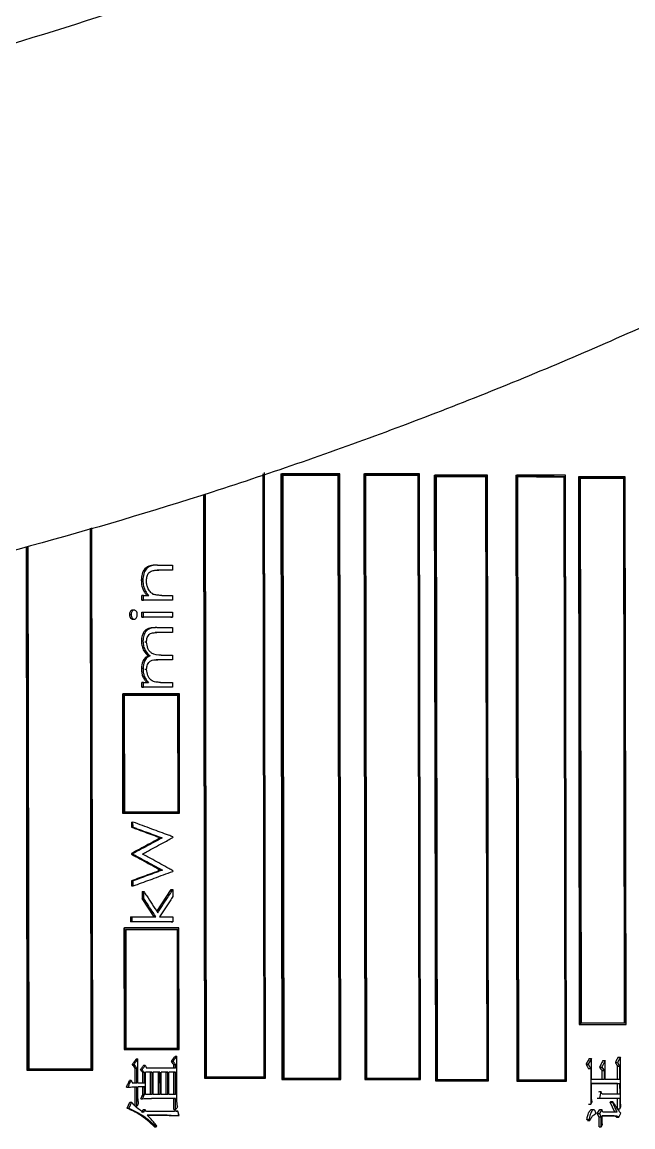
# Model space of a CAD drawing. Header units: millimetres. Extents: x 2104 to 4053, y 855 to 2233.
# Drawn here: x 2986.03 to 3008.34, y 1062.98 to 1103.35 of the extents above; entities that cross this region are included whole.
import ezdxf

# ---------------------------------------------------------------- set-up
doc = ezdxf.new("R2010")
doc.units = ezdxf.units.MM

msp = doc.modelspace()

# ---------------------------------------------------------------- linework, layer by layer
at = {"color": 7, "linetype": 'Continuous', "lineweight": 25}
for p, q in [((2994.818, 1086.846), (2994.855, 1064.813)), ((2994.888, 1064.813), (2994.85, 1086.846)), ((2994.922, 1064.763), (2994.885, 1086.896)), ((2995.484, 1086.846), (2995.521, 1064.713)), ((2995.484, 1086.846), (2995.517, 1086.846)), ((2995.517, 1086.846), (2995.554, 1064.713)), ((2995.551, 1086.796), (2995.588, 1064.763)), ((2997.561, 1086.796), (2997.599, 1064.763)), ((2997.561, 1086.796), (2997.596, 1086.796)), ((2997.633, 1064.763), (2997.596, 1086.796)), ((2997.666, 1064.713), (2997.629, 1086.846)), ((2998.506, 1086.846), (2998.544, 1064.713)), ((2998.506, 1086.846), (2998.541, 1086.846)), ((2998.541, 1086.846), (2998.578, 1064.713)), ((2998.573, 1086.796), (2998.611, 1064.763)), ((3000.48, 1086.795), (3000.517, 1064.762)), ((3000.48, 1086.795), (3000.516, 1086.795)), ((3000.553, 1064.763), (3000.516, 1086.795)), ((3000.585, 1064.713), (3000.547, 1086.845)), ((3001.085, 1086.795), (3001.123, 1064.662)), ((3001.085, 1086.795), (3001.121, 1086.795)), ((3001.121, 1086.795), (3001.159, 1064.662)), ((3001.152, 1086.745), (3001.19, 1064.712)), ((3002.961, 1086.745), (3002.998, 1064.712)), ((3002.999, 1086.745), (3002.961, 1086.745)), ((3003.036, 1064.712), (3002.999, 1086.745)), ((3003.066, 1064.662), (3003.029, 1086.795)), ((3004.061, 1086.789), (3004.099, 1064.656)), ((3004.061, 1086.789), (3004.1, 1086.789)), ((3004.1, 1086.789), (3004.137, 1064.656)), ((3004.129, 1086.739), (3004.166, 1064.706)), ((3005.812, 1086.738), (3005.85, 1064.705)), ((3005.852, 1086.738), (3005.812, 1086.738)), ((3005.889, 1064.705), (3005.852, 1086.738)), ((3005.917, 1064.655), (3005.88, 1086.788)), ((3006.346, 1086.738), (3006.38, 1066.728)), ((3006.386, 1086.738), (3006.346, 1086.738)), ((3006.386, 1086.738), (3006.42, 1066.728)), ((3006.413, 1086.688), (3006.447, 1066.784)), ((3007.991, 1086.687), (3008.024, 1066.782)), ((3007.991, 1086.687), (3008.032, 1086.687)), ((3008.065, 1066.783), (3008.032, 1086.687)), ((3008.091, 1066.726), (3008.057, 1086.737)), ((2992.654, 1086.08), (2992.69, 1064.762)), ((2992.685, 1086.09), (2992.721, 1064.762)), ((2992.721, 1086.1), (2992.757, 1064.812)), ((2988.511, 1084.852), (2988.544, 1065.106)), ((2988.573, 1065.106), (2988.539, 1084.86)), ((2988.61, 1065.056), (2988.576, 1084.871)), ((2986.175, 1084.168), (2986.207, 1065.055)), ((2986.202, 1084.174), (2986.234, 1065.055)), ((2986.24, 1084.184), (2986.272, 1065.105)), ((2990.967, 1083.505), (2990.906, 1083.505)), ((2990.979, 1083.505), (2990.919, 1083.505)), ((2991.022, 1083.325), (2990.962, 1083.325)), ((2990.979, 1083.505), (2991.519, 1083.505)), ((2991.459, 1083.325), (2991.01, 1083.325)), ((2991.519, 1083.325), (2991.022, 1083.325)), ((2991.519, 1083.325), (2991.459, 1083.325)), ((2991.519, 1083.505), (2991.519, 1083.325)), ((2990.46, 1082.402), (2990.401, 1082.402)), ((2990.402, 1082.222), (2990.401, 1082.402)), ((2991.46, 1082.223), (2990.402, 1082.222)), ((2990.402, 1082.222), (2990.461, 1082.223)), ((2990.461, 1082.223), (2990.46, 1082.402)), ((2990.46, 1082.402), (2990.653, 1082.402)), ((2991.521, 1082.223), (2990.461, 1082.223)), ((2990.854, 1082.43), (2990.795, 1082.43)), ((2991.139, 1082.402), (2991.521, 1082.402)), ((2991.521, 1082.223), (2991.46, 1082.223)), ((2991.521, 1082.402), (2991.521, 1082.223)), ((2990.011, 1081.696), (2989.953, 1081.696)), ((2990.124, 1081.863), (2990.066, 1081.863)), ((2990.402, 1081.786), (2990.461, 1081.787)), ((2990.403, 1081.607), (2990.402, 1081.786)), ((2990.462, 1081.607), (2990.461, 1081.787)), ((2990.461, 1081.787), (2991.522, 1081.787)), ((2991.522, 1081.787), (2991.522, 1081.608)), ((2990.066, 1081.53), (2990.125, 1081.53)), ((2990.45, 1081.607), (2990.403, 1081.607)), ((2990.403, 1081.607), (2990.462, 1081.607)), ((2991.522, 1081.608), (2990.462, 1081.607)), ((2991.461, 1081.607), (2991.406, 1081.607)), ((2991.461, 1081.607), (2991.522, 1081.608)), ((2990.95, 1081.223), (2990.89, 1081.223)), ((2990.95, 1081.043), (2990.89, 1081.043)), ((2991.462, 1081.043), (2990.945, 1081.043)), ((2990.95, 1081.223), (2991.523, 1081.223)), ((2991.523, 1081.043), (2990.95, 1081.043)), ((2991.523, 1081.043), (2991.462, 1081.043)), ((2991.523, 1081.223), (2991.523, 1081.043)), ((2990.576, 1080.697), (2990.516, 1080.696)), ((2991.114, 1080.223), (2991.524, 1080.223)), ((2991.524, 1080.223), (2991.525, 1080.043)), ((2990.446, 1079.726), (2990.387, 1079.726)), ((2990.577, 1079.695), (2990.518, 1079.695)), ((2990.987, 1080.043), (2990.927, 1080.043)), ((2991.464, 1080.043), (2990.986, 1080.043)), ((2991.525, 1080.043), (2990.987, 1080.043)), ((2991.525, 1080.043), (2991.464, 1080.043)), ((2990.466, 1079.223), (2990.407, 1079.222)), ((2990.407, 1079.043), (2990.407, 1079.222)), ((2991.466, 1079.043), (2990.407, 1079.043)), ((2990.407, 1079.043), (2990.466, 1079.043)), ((2990.466, 1079.043), (2990.466, 1079.223)), ((2990.466, 1079.223), (2990.651, 1079.223)), ((2991.526, 1079.043), (2990.466, 1079.043)), ((2991.082, 1079.223), (2991.526, 1079.223)), ((2991.526, 1079.043), (2991.466, 1079.043)), ((2991.526, 1079.223), (2991.526, 1079.043)), ((2989.696, 1078.809), (2989.703, 1074.447)), ((2989.696, 1078.809), (2989.725, 1078.809)), ((2991.778, 1078.81), (2989.725, 1078.809)), ((2989.725, 1078.809), (2989.732, 1074.447)), ((2991.742, 1078.76), (2989.762, 1078.759)), ((2989.762, 1078.759), (2989.769, 1074.497)), ((2991.711, 1078.76), (2991.742, 1078.76)), ((2991.711, 1078.76), (2991.719, 1074.497)), ((2991.749, 1074.497), (2991.742, 1078.76)), ((2991.785, 1074.447), (2991.778, 1078.81)), ((2989.703, 1074.447), (2991.754, 1074.447)), ((2989.732, 1074.447), (2991.785, 1074.447)), ((2989.769, 1074.497), (2991.749, 1074.497)), ((2991.755, 1074.447), (2991.785, 1074.447)), ((2990.022, 1074.12), (2990.022, 1073.936)), ((2990.022, 1074.12), (2990.08, 1074.12)), ((2990.081, 1073.936), (2990.08, 1074.12)), ((2990.022, 1073.936), (2990.081, 1073.936)), ((2991.083, 1073.543), (2991.143, 1073.543)), ((2991.536, 1073.581), (2991.536, 1073.555)), ((2990.024, 1072.971), (2990.024, 1072.945)), ((2990.082, 1072.946), (2990.024, 1072.945)), ((2990.082, 1072.946), (2990.082, 1072.972)), ((2991.092, 1072.364), (2991.152, 1072.364)), ((2991.538, 1072.345), (2991.538, 1072.319)), ((2990.026, 1071.972), (2990.084, 1071.972)), ((2990.026, 1071.972), (2990.026, 1071.786)), ((2990.084, 1071.787), (2990.084, 1071.972)), ((2990.954, 1070.856), (2991.478, 1071.659)), ((2991.478, 1071.659), (2991.539, 1071.659)), ((2991.539, 1071.659), (2991.539, 1071.401)), ((2990.42, 1071.581), (2990.479, 1071.582)), ((2990.42, 1071.581), (2990.42, 1071.323)), ((2990.42, 1071.323), (2990.479, 1071.324)), ((2990.855, 1070.658), (2990.42, 1071.323)), ((2990.479, 1071.324), (2990.479, 1071.582)), ((2989.99, 1070.658), (2989.99, 1070.479)), ((2989.99, 1070.658), (2990.049, 1070.658)), ((2991.48, 1070.479), (2989.99, 1070.479)), ((2990.049, 1070.658), (2990.914, 1070.659)), ((2990.049, 1070.479), (2990.049, 1070.658)), ((2991.541, 1070.479), (2990.049, 1070.479)), ((2991.054, 1070.659), (2991.541, 1070.659)), ((2991.48, 1070.479), (2991.541, 1070.479)), ((2991.541, 1070.659), (2991.541, 1070.479)), ((2989.747, 1070.25), (2989.776, 1070.251)), ((2989.747, 1070.25), (2989.754, 1065.81)), ((2991.756, 1070.251), (2989.776, 1070.251)), ((2989.776, 1070.251), (2989.784, 1065.81)), ((2991.72, 1070.201), (2989.813, 1070.201)), ((2989.813, 1070.201), (2989.82, 1065.86)), ((2989.813, 1070.2), (2991.69, 1070.201)), ((2991.69, 1070.201), (2991.72, 1070.201)), ((2991.69, 1070.201), (2991.697, 1065.86)), ((2991.728, 1065.86), (2991.72, 1070.201)), ((2991.764, 1065.81), (2991.756, 1070.251)), ((3006.38, 1066.728), (3008.05, 1066.726)), ((3006.38, 1066.728), (3006.42, 1066.728)), ((3008.05, 1066.726), (3008.091, 1066.726)), ((2989.754, 1065.81), (2991.733, 1065.81)), ((2989.784, 1065.81), (2991.764, 1065.81)), ((2989.82, 1065.86), (2991.728, 1065.86)), ((2991.684, 1063.971), (2991.682, 1065.572)), ((2991.733, 1065.81), (2991.764, 1065.81)), ((2990.06, 1065.269), (2990.118, 1065.269)), ((2990.262, 1064.588), (2990.261, 1065.475)), ((2991.481, 1065.388), (2991.542, 1065.388)), ((2991.575, 1065.129), (2991.575, 1065.258)), ((2991.636, 1065.129), (2991.635, 1065.259)), ((3006.827, 1065.483), (3006.71, 1065.278)), ((3006.71, 1065.278), (3006.798, 1065.105)), ((3006.828, 1064.715), (3006.827, 1065.483)), ((3007.324, 1065.407), (3007.204, 1065.169)), ((3007.204, 1065.169), (3007.296, 1065.029)), ((3007.325, 1064.715), (3007.324, 1065.407)), ((3007.773, 1064.714), (3007.773, 1065.201)), ((3007.882, 1065.537), (3007.78, 1065.342)), ((3007.78, 1065.342), (3007.854, 1065.201)), ((3007.854, 1065.201), (3007.855, 1064.715)), ((3007.885, 1063.946), (3007.882, 1065.537)), ((2986.207, 1065.055), (2988.582, 1065.056)), ((2988.582, 1065.056), (2988.61, 1065.056)), ((2990.164, 1064.587), (2990.163, 1065.128)), ((2990.223, 1064.588), (2990.222, 1065.128)), ((2990.353, 1065.074), (2990.412, 1065.074)), ((2990.499, 1064.966), (2990.44, 1064.966)), ((2990.44, 1064.587), (2990.44, 1064.966)), ((2990.499, 1064.588), (2990.499, 1064.966)), ((2990.783, 1064.988), (2990.538, 1064.988)), ((2990.54, 1064.166), (2990.538, 1064.988)), ((2990.723, 1064.988), (2990.538, 1064.988)), ((2991.636, 1065.129), (2990.57, 1065.129)), ((2990.723, 1064.988), (2990.783, 1064.988)), ((2990.724, 1064.166), (2990.723, 1064.988)), ((2990.784, 1064.166), (2990.783, 1064.988)), ((2991.065, 1064.988), (2990.822, 1064.988)), ((2990.823, 1064.166), (2990.822, 1064.988)), ((2991.006, 1064.988), (2990.822, 1064.988)), ((2991.006, 1064.988), (2991.065, 1064.988)), ((2991.007, 1064.166), (2991.006, 1064.988)), ((2991.067, 1064.166), (2991.065, 1064.988)), ((2991.347, 1064.988), (2991.105, 1064.988)), ((2991.106, 1064.166), (2991.105, 1064.988)), ((2991.287, 1064.988), (2991.105, 1064.988)), ((2991.287, 1064.988), (2991.347, 1064.988)), ((2991.288, 1064.166), (2991.287, 1064.988)), ((2991.349, 1064.166), (2991.347, 1064.988)), ((2991.636, 1064.988), (2991.386, 1064.988)), ((2991.388, 1064.166), (2991.386, 1064.988)), ((2991.575, 1064.988), (2991.386, 1064.988)), ((2991.575, 1064.988), (2991.636, 1064.988)), ((2991.577, 1064.166), (2991.575, 1064.988)), ((2991.637, 1064.166), (2991.636, 1064.988)), ((2992.69, 1064.762), (2994.889, 1064.763)), ((2992.69, 1064.762), (2992.721, 1064.762)), ((2994.89, 1064.763), (2994.922, 1064.763)), ((3006.798, 1065.105), (3006.8, 1063.818)), ((3007.296, 1065.029), (3007.215, 1065.028)), ((3007.216, 1064.715), (3007.215, 1065.028)), ((3007.297, 1064.715), (3007.296, 1065.029)), ((2989.847, 1064.436), (2989.905, 1064.436)), ((2990.223, 1064.588), (2990.064, 1064.587)), ((2990.165, 1063.744), (2990.164, 1064.447)), ((2990.224, 1063.744), (2990.223, 1064.447)), ((2990.499, 1064.588), (2990.262, 1064.588)), ((2990.5, 1064.447), (2990.262, 1064.447)), ((2990.263, 1064.047), (2990.262, 1064.447)), ((2990.441, 1064.447), (2990.262, 1064.447)), ((2990.441, 1064.447), (2990.5, 1064.447)), ((2990.441, 1064.176), (2990.441, 1064.447)), ((2990.5, 1064.177), (2990.5, 1064.447)), ((2995.521, 1064.713), (2997.632, 1064.713)), ((2997.632, 1064.713), (2997.666, 1064.713)), ((2998.544, 1064.713), (3000.549, 1064.712)), ((3000.549, 1064.712), (3000.585, 1064.713)), ((3001.123, 1064.662), (3003.028, 1064.662)), ((3003.028, 1064.662), (3003.066, 1064.662)), ((3004.099, 1064.656), (3005.877, 1064.655)), ((3005.877, 1064.655), (3005.917, 1064.655)), ((3007.297, 1064.715), (3006.828, 1064.715)), ((3006.828, 1064.575), (3007.855, 1064.574)), ((3006.829, 1064.12), (3006.828, 1064.575)), ((3007.774, 1064.574), (3006.828, 1064.574)), ((3007.855, 1064.715), (3007.325, 1064.715)), ((3007.774, 1064.574), (3007.855, 1064.574)), ((3007.774, 1064.173), (3007.774, 1064.574)), ((3007.855, 1064.574), (3007.856, 1064.174)), ((2990.441, 1064.176), (2990.5, 1064.177)), ((2990.784, 1064.166), (2990.54, 1064.166)), ((2991.577, 1064.025), (2990.754, 1064.025)), ((2991.638, 1064.026), (2990.761, 1064.025)), ((2991.067, 1064.166), (2990.823, 1064.166)), ((2991.349, 1064.166), (2991.106, 1064.166)), ((2991.637, 1064.166), (2991.388, 1064.166)), ((2991.577, 1064.025), (2991.638, 1064.026)), ((2991.578, 1063.614), (2991.577, 1064.025)), ((2991.638, 1063.614), (2991.638, 1064.026)), ((3007.038, 1064.033), (3007.775, 1064.033)), ((3007.171, 1064.272), (3007.119, 1064.034)), ((3007.119, 1064.034), (3007.856, 1064.033)), ((3007.217, 1064.174), (3007.171, 1064.272)), ((3007.856, 1064.174), (3007.217, 1064.174)), ((3007.775, 1064.033), (3007.856, 1064.033)), ((3007.775, 1063.643), (3007.775, 1064.033)), ((3007.856, 1064.033), (3007.857, 1063.644)), ((2989.864, 1063.668), (2989.967, 1063.884)), ((2989.864, 1063.668), (2989.923, 1063.668)), ((2990.026, 1063.884), (2989.923, 1063.668)), ((2989.967, 1063.884), (2990.026, 1063.884)), ((2990.165, 1063.744), (2990.224, 1063.744)), ((2990.411, 1063.506), (2990.458, 1063.625)), ((2990.517, 1063.625), (2990.47, 1063.506)), ((2990.572, 1063.549), (2990.517, 1063.625)), ((2991.357, 1063.549), (2990.572, 1063.549)), ((2991.578, 1063.614), (2991.638, 1063.614)), ((2991.663, 1063.56), (2991.601, 1063.556)), ((2991.763, 1063.398), (2991.724, 1063.56)), ((3006.72, 1063.817), (3006.8, 1063.818)), ((3006.8, 1063.818), (3006.847, 1063.904)), ((3006.889, 1063.607), (3006.808, 1063.607)), ((3007.034, 1063.471), (3007.126, 1063.622)), ((3007.206, 1063.623), (3007.114, 1063.471)), ((3007.241, 1063.525), (3007.206, 1063.623)), ((3007.755, 1063.525), (3007.241, 1063.525)), ((3007.509, 1063.882), (3007.526, 1063.903)), ((3007.674, 1063.524), (3007.509, 1063.882)), ((3007.607, 1063.903), (3007.526, 1063.903)), ((3007.607, 1063.903), (3007.59, 1063.882)), ((3007.59, 1063.882), (3007.755, 1063.525)), ((3007.775, 1063.643), (3007.857, 1063.644)), ((3007.857, 1063.644), (3007.902, 1063.73)), ((2990.604, 1063.409), (2991.389, 1063.409)), ((2991.329, 1063.409), (2990.604, 1063.408)), ((2991.329, 1063.409), (2991.389, 1063.409)), ((2991.763, 1063.398), (2991.702, 1063.398)), ((3006.737, 1063.244), (3006.657, 1063.244)), ((3006.68, 1063.222), (3006.76, 1063.223)), ((3007.103, 1063.341), (3007.034, 1063.471)), ((3007.184, 1063.341), (3007.103, 1063.341)), ((3007.104, 1062.984), (3007.103, 1063.341)), ((3007.114, 1063.471), (3007.184, 1063.341)), ((3007.184, 1062.984), (3007.184, 1063.341)), ((3007.213, 1063.385), (3007.721, 1063.384)), ((3007.213, 1063.287), (3007.213, 1063.385)), ((3007.64, 1063.384), (3007.213, 1063.384)), ((3007.64, 1063.384), (3007.721, 1063.384)), ((3007.823, 1063.341), (3007.902, 1063.481)), ((2990.868, 1062.987), (2990.927, 1062.987)), ((2990.927, 1062.987), (2990.951, 1063.019)), ((3007.104, 1062.984), (3007.184, 1062.984)), ((3007.184, 1062.984), (3007.23, 1063.071))]:
    msp.add_line(p, q, dxfattribs=at)
at = {"color": 7, "linetype": 'Continuous', "lineweight": 25, "flags": 128}
for points in [[(2990.441, 1082.958), (2990.422, 1082.958), (2990.402, 1082.958), (2990.382, 1082.958)], [(2990.445, 1080.728), (2990.426, 1080.728), (2990.406, 1080.728), (2990.385, 1080.728)], [(2990.703, 1080.192), (2990.684, 1080.192), (2990.666, 1080.192), (2990.643, 1080.192)], [(2989.703, 1074.447), (2989.72, 1074.447), (2989.732, 1074.447)], [(2990.024, 1072.971), (2990.057, 1072.972), (2990.082, 1072.972)], [(2990.026, 1071.786), (2990.059, 1071.786), (2990.084, 1071.787)], [(2990.049, 1070.479), (2990.016, 1070.479), (2989.99, 1070.479)], [(2989.755, 1065.81), (2989.771, 1065.81), (2989.784, 1065.81)], [(2991.621, 1065.572), (2991.655, 1065.572), (2991.682, 1065.572)], [(2990.202, 1065.474), (2990.235, 1065.474), (2990.261, 1065.475)], [(2990.471, 1065.236), (2990.504, 1065.237), (2990.53, 1065.237)], [(2990.53, 1065.237), (2990.547, 1065.191), (2990.558, 1065.16), (2990.57, 1065.129)], [(2991.575, 1065.258), (2991.609, 1065.259), (2991.635, 1065.259)], [(3006.63, 1065.278), (3006.675, 1065.278), (3006.71, 1065.278)], [(3006.746, 1065.483), (3006.791, 1065.483), (3006.827, 1065.483)], [(3007.123, 1065.169), (3007.168, 1065.169), (3007.204, 1065.169)], [(3007.243, 1065.407), (3007.289, 1065.407), (3007.324, 1065.407)], [(3007.699, 1065.342), (3007.745, 1065.342), (3007.78, 1065.342)], [(3007.773, 1065.201), (3007.818, 1065.201), (3007.854, 1065.201)], [(3007.8, 1065.536), (3007.846, 1065.537), (3007.882, 1065.537)], [(2986.207, 1065.055), (2986.222, 1065.055), (2986.234, 1065.055)], [(2990.163, 1065.128), (2990.196, 1065.128), (2990.222, 1065.128)], [(3006.798, 1065.105), (3006.753, 1065.105), (3006.718, 1065.105)], [(2990.008, 1064.685), (2989.976, 1064.685), (2989.95, 1064.685)], [(2995.522, 1064.713), (2995.54, 1064.713), (2995.554, 1064.713)], [(2998.544, 1064.713), (2998.563, 1064.713), (2998.578, 1064.713)], [(3001.123, 1064.662), (3001.143, 1064.662), (3001.159, 1064.662)], [(3004.099, 1064.656), (3004.12, 1064.656), (3004.137, 1064.656)], [(2990.37, 1064.014), (2990.403, 1064.014), (2990.429, 1064.014)], [(3007.038, 1064.033), (3007.084, 1064.034), (3007.119, 1064.034)], [(3007.09, 1064.271), (3007.135, 1064.272), (3007.171, 1064.272)], [(2990.458, 1063.625), (2990.491, 1063.625), (2990.517, 1063.625)], [(2991.663, 1063.56), (2991.697, 1063.56), (2991.724, 1063.56)], [(3007.126, 1063.622), (3007.171, 1063.622), (3007.206, 1063.623)], [(3007.509, 1063.882), (3007.554, 1063.882), (3007.59, 1063.882)], [(3007.034, 1063.471), (3007.079, 1063.471), (3007.114, 1063.471)], [(3007.742, 1063.341), (3007.762, 1063.341), (3007.783, 1063.341), (3007.823, 1063.341)]]:
    msp.add_lwpolyline(points, dxfattribs=at)
at = {"color": 7, "linetype": 'Continuous', "lineweight": 25}
for points, knots in [([(3098.139, 1227.063), (3098.158, 1228.314), (3098.212, 1231.872), (3098.055, 1237.736), (3097.571, 1244.642), (3096.768, 1251.517), (3095.653, 1258.35), (3094.227, 1265.124), (3092.494, 1271.826), (3090.456, 1278.442), (3088.119, 1284.958), (3085.487, 1291.36), (3082.565, 1297.636), (3079.36, 1303.772), (3075.878, 1309.755), (3072.127, 1315.574), (3068.114, 1321.214), (3063.849, 1326.666), (3059.338, 1331.918), (3054.593, 1336.958), (3049.623, 1341.777), (3044.438, 1346.364), (3039.049, 1350.709), (3033.467, 1354.804), (3027.705, 1358.64), (3021.773, 1362.208), (3015.685, 1365.503), (3009.452, 1368.516), (3003.089, 1371.242), (2996.608, 1373.674), (2990.023, 1375.809), (2983.347, 1377.64), (2976.594, 1379.165), (2969.779, 1380.38), (2962.916, 1381.283), (2956.018, 1381.872), (2949.101, 1382.145), (2942.179, 1382.103), (2935.265, 1381.744), (2928.376, 1381.071), (2921.524, 1380.083), (2914.724, 1378.785), (2907.991, 1377.177), (2901.338, 1375.263), (2894.779, 1373.048), (2888.329, 1370.536), (2881.999, 1367.733), (2875.804, 1364.643), (2869.757, 1361.274), (2863.87, 1357.632), (2858.155, 1353.726), (2852.624, 1349.563), (2847.289, 1345.151), (2842.16, 1340.501), (2837.25, 1335.622), (2832.567, 1330.524), (2828.121, 1325.217), (2823.923, 1319.713), (2819.98, 1314.023), (2816.3, 1308.159), (2812.893, 1302.134), (2809.763, 1295.959), (2806.919, 1289.648), (2804.365, 1283.213), (2802.108, 1276.669), (2800.152, 1270.028), (2798.501, 1263.306), (2797.159, 1256.514), (2796.127, 1249.669), (2795.41, 1242.784), (2795.007, 1235.873), (2794.92, 1228.951), (2795.149, 1222.032), (2795.693, 1215.131), (2796.552, 1208.262), (2797.723, 1201.439), (2799.205, 1194.677), (2800.993, 1187.989), (2803.085, 1181.39), (2805.476, 1174.894), (2808.161, 1168.513), (2811.134, 1162.261), (2814.389, 1156.152), (2817.92, 1150.198), (2821.718, 1144.41), (2825.777, 1138.803), (2830.088, 1133.386), (2834.641, 1128.172), (2839.428, 1123.17), (2844.437, 1118.393), (2849.66, 1113.849), (2855.084, 1109.548), (2860.699, 1105.499), (2866.493, 1101.711), (2872.454, 1098.191), (2878.569, 1094.946), (2884.826, 1091.984), (2891.212, 1089.311), (2897.712, 1086.932), (2904.315, 1084.852), (2911.006, 1083.075), (2917.771, 1081.606), (2924.596, 1080.447), (2931.466, 1079.601), (2938.368, 1079.068), (2945.287, 1078.852), (2952.209, 1078.951), (2959.119, 1079.367), (2966.003, 1080.097), (2972.847, 1081.14), (2979.635, 1082.495), (2986.355, 1084.158), (2992.992, 1086.126), (2999.532, 1088.395), (3005.962, 1090.96), (3012.268, 1093.815), (3018.438, 1096.956), (3024.457, 1100.374), (3030.314, 1104.064), (3035.997, 1108.018), (3041.494, 1112.226), (3046.792, 1116.681), (3051.882, 1121.373), (3056.753, 1126.292), (3061.394, 1131.429), (3065.795, 1136.772), (3069.948, 1142.31), (3073.845, 1148.032), (3077.476, 1153.926), (3080.834, 1159.98), (3083.912, 1166.18), (3086.705, 1172.515), (3089.205, 1178.97), (3091.409, 1185.532), (3093.31, 1192.189), (3094.906, 1198.925), (3096.192, 1205.727), (3097.168, 1212.58), (3097.816, 1219.351), (3098.067, 1224.185), (3098.13, 1226.717), (3098.139, 1227.063)], [0, 0, 0, 0, 0.00394, 0.011205, 0.01847, 0.025736, 0.033001, 0.040266, 0.047531, 0.054797, 0.062062, 0.069327, 0.076593, 0.083858, 0.091123, 0.098389, 0.105654, 0.112919, 0.120185, 0.12745, 0.134715, 0.141981, 0.149246, 0.156511, 0.163777, 0.171042, 0.178307, 0.185573, 0.192838, 0.200103, 0.207369, 0.214634, 0.221899, 0.229165, 0.23643, 0.243695, 0.250961, 0.258226, 0.265491, 0.272757, 0.280022, 0.287287, 0.294553, 0.301818, 0.309083, 0.316349, 0.323614, 0.330879, 0.338145, 0.34541, 0.352675, 0.35994, 0.367206, 0.374471, 0.381736, 0.389002, 0.396267, 0.403532, 0.410798, 0.418063, 0.425328, 0.432594, 0.439859, 0.447124, 0.45439, 0.461655, 0.46892, 0.476186, 0.483451, 0.490716, 0.497982, 0.505247, 0.512512, 0.519778, 0.527043, 0.534308, 0.541574, 0.548839, 0.556104, 0.56337, 0.570635, 0.5779, 0.585166, 0.592431, 0.599696, 0.606962, 0.614227, 0.621492, 0.628758, 0.636023, 0.643288, 0.650554, 0.657819, 0.665084, 0.67235, 0.679615, 0.68688, 0.694146, 0.701411, 0.708676, 0.715941, 0.723207, 0.730472, 0.737737, 0.745003, 0.752268, 0.759533, 0.766799, 0.774064, 0.781329, 0.788595, 0.79586, 0.803125, 0.810391, 0.817656, 0.824921, 0.832187, 0.839452, 0.846717, 0.853983, 0.861248, 0.868513, 0.875779, 0.883044, 0.890309, 0.897575, 0.90484, 0.912105, 0.919371, 0.926636, 0.933901, 0.941167, 0.948432, 0.955697, 0.962963, 0.970228, 0.977493, 0.984759, 0.992024, 0.998907, 1, 1, 1, 1]), ([(2994.379, 1105.556), (2994.036, 1105.417), (2991.684, 1104.465), (2987.214, 1102.985), (2980.979, 1101.14), (2974.653, 1099.627), (2968.263, 1098.416), (2961.821, 1097.518), (2955.344, 1096.934), (2948.846, 1096.666), (2942.342, 1096.713), (2935.848, 1097.077), (2929.38, 1097.755), (2922.952, 1098.747), (2916.58, 1100.049), (2910.279, 1101.66), (2904.064, 1103.575), (2897.949, 1105.789), (2891.948, 1108.298), (2886.077, 1111.096), (2880.348, 1114.175), (2874.776, 1117.529), (2869.373, 1121.149), (2864.152, 1125.028), (2859.126, 1129.156), (2854.307, 1133.523), (2849.705, 1138.119), (2845.332, 1142.933), (2841.198, 1147.954), (2837.313, 1153.169), (2833.685, 1158.568), (2830.324, 1164.136), (2827.238, 1169.86), (2824.433, 1175.728), (2821.916, 1181.725), (2819.694, 1187.838), (2817.772, 1194.051), (2816.149, 1200.35), (2814.855, 1206.722), (2814.021, 1211.767), (2813.726, 1214.695), (2813.649, 1215.466)], [0, 0, 0, 0, 0.004551, 0.031197, 0.057844, 0.08449, 0.111137, 0.137783, 0.16443, 0.191076, 0.217723, 0.244369, 0.271015, 0.297662, 0.324308, 0.350955, 0.377601, 0.404248, 0.430894, 0.457541, 0.484187, 0.510834, 0.53748, 0.564127, 0.590773, 0.61742, 0.644066, 0.670713, 0.697359, 0.724005, 0.750652, 0.777298, 0.803945, 0.830591, 0.857238, 0.883884, 0.910531, 0.937177, 0.963824, 0.99047, 1, 1, 1, 1]), ([(2997.629, 1086.846), (2997.42, 1086.846), (2997.004, 1086.846), (2996.301, 1086.846), (2995.802, 1086.846), (2995.517, 1086.846)], [0, 0, 0, 0, 0.300082, 0.600163, 1, 1, 1, 1]), ([(2995.518, 1086.796), (2995.904, 1086.796), (2996.593, 1086.796), (2997.266, 1086.796), (2997.561, 1086.796)], [0, 0, 0, 0, 0.5599989, 1, 1, 1, 1]), ([(2997.596, 1086.796), (2997.387, 1086.796), (2996.97, 1086.796), (2996.29, 1086.796), (2995.813, 1086.796), (2995.551, 1086.796)], [0, 0, 0, 0, 0.309921, 0.619843, 1, 1, 1, 1]), ([(2998.539, 1086.796), (2998.906, 1086.796), (2999.561, 1086.796), (3000.199, 1086.795), (3000.48, 1086.795)], [0, 0, 0, 0, 0.5599989, 1, 1, 1, 1]), ([(3000.547, 1086.845), (3000.35, 1086.846), (2999.955, 1086.846), (2999.287, 1086.846), (2998.812, 1086.846), (2998.541, 1086.846)], [0, 0, 0, 0, 0.300082, 0.600163, 1, 1, 1, 1]), ([(3000.516, 1086.795), (3000.318, 1086.796), (2999.923, 1086.796), (2999.276, 1086.796), (2998.823, 1086.796), (2998.573, 1086.796)], [0, 0, 0, 0, 0.309921, 0.619843, 1, 1, 1, 1]), ([(3001.116, 1086.745), (3001.465, 1086.745), (3002.089, 1086.745), (3002.695, 1086.745), (3002.961, 1086.745)], [0, 0, 0, 0, 0.559999, 1, 1, 1, 1]), ([(3003.029, 1086.795), (3002.841, 1086.795), (3002.466, 1086.795), (3001.831, 1086.795), (3001.38, 1086.795), (3001.121, 1086.795)], [0, 0, 0, 0, 0.300082, 0.600163, 1, 1, 1, 1]), ([(3002.999, 1086.745), (3002.811, 1086.745), (3002.436, 1086.745), (3001.821, 1086.745), (3001.39, 1086.745), (3001.152, 1086.745)], [0, 0, 0, 0, 0.309921, 0.619843, 1, 1, 1, 1]), ([(3004.09, 1086.739), (3004.417, 1086.739), (3005, 1086.739), (3005.564, 1086.738), (3005.812, 1086.738)], [0, 0, 0, 0, 0.559999, 1, 1, 1, 1]), ([(3005.88, 1086.788), (3005.705, 1086.788), (3005.356, 1086.789), (3004.764, 1086.789), (3004.341, 1086.789), (3004.1, 1086.789)], [0, 0, 0, 0, 0.300082, 0.600163, 1, 1, 1, 1]), ([(3005.852, 1086.738), (3005.677, 1086.739), (3005.328, 1086.739), (3004.754, 1086.739), (3004.351, 1086.739), (3004.129, 1086.739)], [0, 0, 0, 0, 0.309921, 0.619843, 1, 1, 1, 1]), ([(3006.373, 1086.688), (3006.68, 1086.688), (3007.229, 1086.687), (3007.758, 1086.687), (3007.991, 1086.687)], [0, 0, 0, 0, 0.5599989, 1, 1, 1, 1]), ([(3008.057, 1086.737), (3007.894, 1086.737), (3007.566, 1086.737), (3007.011, 1086.738), (3006.613, 1086.738), (3006.386, 1086.738)], [0, 0, 0, 0, 0.300082, 0.600163, 1, 1, 1, 1]), ([(3008.032, 1086.687), (3007.868, 1086.687), (3007.54, 1086.687), (3007.002, 1086.688), (3006.622, 1086.688), (3006.413, 1086.688)], [0, 0, 0, 0, 0.309921, 0.619842, 1, 1, 1, 1]), ([(2990.919, 1083.505), (2990.848, 1083.504), (2990.705, 1083.502), (2990.51, 1083.395), (2990.399, 1083.185), (2990.387, 1083.035), (2990.382, 1082.958)], [0, 0, 0, 0, 0.270151, 0.542013, 0.767432, 1, 1, 1, 1]), ([(2990.979, 1083.505), (2990.908, 1083.504), (2990.764, 1083.502), (2990.57, 1083.396), (2990.458, 1083.186), (2990.447, 1083.035), (2990.441, 1082.958)], [0, 0, 0, 0, 0.270301, 0.542249, 0.767594, 1, 1, 1, 1]), ([(2990.572, 1082.927), (2990.574, 1082.975), (2990.578, 1083.071), (2990.626, 1083.193), (2990.699, 1083.271), (2990.754, 1083.293), (2990.781, 1083.304)], [0, 0, 0, 0, 0.290858, 0.574718, 0.790004, 1, 1, 1, 1]), ([(2990.781, 1083.304), (2990.826, 1083.312), (2990.906, 1083.326), (2990.986, 1083.326), (2991.022, 1083.325)], [0, 0, 0, 0, 0.559954, 1, 1, 1, 1]), ([(2990.382, 1082.958), (2990.386, 1082.884), (2990.394, 1082.763), (2990.447, 1082.608), (2990.511, 1082.494), (2990.566, 1082.432), (2990.593, 1082.402)], [0, 0, 0, 0, 0.3468502, 0.5686225, 0.7862598, 1, 1, 1, 1]), ([(2990.441, 1082.958), (2990.445, 1082.884), (2990.453, 1082.763), (2990.506, 1082.608), (2990.571, 1082.494), (2990.625, 1082.433), (2990.653, 1082.402)], [0, 0, 0, 0, 0.346759, 0.568511, 0.786179, 1, 1, 1, 1]), ([(2990.854, 1082.43), (2990.811, 1082.453), (2990.723, 1082.5), (2990.635, 1082.633), (2990.58, 1082.779), (2990.575, 1082.877), (2990.572, 1082.927)], [0, 0, 0, 0, 0.2684901, 0.5466043, 0.7715296, 1, 1, 1, 1]), ([(2991.139, 1082.402), (2991.085, 1082.402), (2990.99, 1082.402), (2990.896, 1082.421), (2990.854, 1082.43)], [0, 0, 0, 0, 0.559823, 1, 1, 1, 1]), ([(2990.066, 1081.863), (2990.048, 1081.86), (2990.012, 1081.853), (2989.977, 1081.805), (2989.955, 1081.751), (2989.954, 1081.714), (2989.953, 1081.696)], [0, 0, 0, 0, 0.265995, 0.543233, 0.769479, 1, 1, 1, 1]), ([(2989.953, 1081.696), (2989.955, 1081.672), (2989.958, 1081.626), (2989.987, 1081.572), (2990.025, 1081.536), (2990.053, 1081.532), (2990.066, 1081.53)], [0, 0, 0, 0, 0.291853, 0.575848, 0.790901, 1, 1, 1, 1]), ([(2990.124, 1081.863), (2990.107, 1081.86), (2990.071, 1081.853), (2990.035, 1081.805), (2990.014, 1081.752), (2990.012, 1081.715), (2990.011, 1081.696)], [0, 0, 0, 0, 0.266167, 0.543432, 0.769604, 1, 1, 1, 1]), ([(2990.011, 1081.696), (2990.013, 1081.673), (2990.017, 1081.626), (2990.046, 1081.572), (2990.084, 1081.536), (2990.111, 1081.532), (2990.125, 1081.53)], [0, 0, 0, 0, 0.2917, 0.575641, 0.790759, 1, 1, 1, 1]), ([(2990.237, 1081.696), (2990.235, 1081.72), (2990.232, 1081.766), (2990.203, 1081.82), (2990.166, 1081.857), (2990.138, 1081.861), (2990.124, 1081.863)], [0, 0, 0, 0, 0.291686, 0.575696, 0.790918, 1, 1, 1, 1]), ([(2990.125, 1081.53), (2990.142, 1081.534), (2990.177, 1081.541), (2990.213, 1081.589), (2990.234, 1081.641), (2990.236, 1081.678), (2990.237, 1081.696)], [0, 0, 0, 0, 0.2661054, 0.5434733, 0.769717, 1, 1, 1, 1]), ([(2990.89, 1081.223), (2990.824, 1081.221), (2990.692, 1081.218), (2990.51, 1081.129), (2990.402, 1080.938), (2990.391, 1080.799), (2990.385, 1080.728)], [0, 0, 0, 0, 0.270455, 0.54256, 0.767385, 1, 1, 1, 1]), ([(2990.95, 1081.223), (2990.884, 1081.221), (2990.752, 1081.219), (2990.57, 1081.129), (2990.461, 1080.938), (2990.45, 1080.799), (2990.445, 1080.728)], [0, 0, 0, 0, 0.270601, 0.542796, 0.767549, 1, 1, 1, 1]), ([(2990.576, 1080.697), (2990.58, 1080.754), (2990.586, 1080.843), (2990.638, 1080.942), (2990.708, 1081.017), (2990.821, 1081.041), (2990.907, 1081.042), (2990.95, 1081.043)], [0, 0, 0, 0, 0.25478, 0.388267, 0.517701, 0.758807, 1, 1, 1, 1]), ([(2990.385, 1080.728), (2990.39, 1080.665), (2990.4, 1080.541), (2990.482, 1080.341), (2990.583, 1080.248), (2990.643, 1080.192)], [0, 0, 0, 0, 0.288685, 0.57197, 1, 1, 1, 1]), ([(2990.445, 1080.728), (2990.449, 1080.665), (2990.459, 1080.541), (2990.541, 1080.341), (2990.642, 1080.248), (2990.703, 1080.192)], [0, 0, 0, 0, 0.288581, 0.57183, 1, 1, 1, 1]), ([(2991.114, 1080.223), (2990.988, 1080.222), (2990.828, 1080.222), (2990.678, 1080.365), (2990.599, 1080.495), (2990.585, 1080.617), (2990.576, 1080.697)], [0, 0, 0, 0, 0.4822, 0.612023, 0.745367, 1, 1, 1, 1]), ([(2990.643, 1080.192), (2990.603, 1080.17), (2990.521, 1080.127), (2990.412, 1079.966), (2990.397, 1079.818), (2990.387, 1079.726)], [0, 0, 0, 0, 0.269757, 0.547792, 1, 1, 1, 1]), ([(2990.703, 1080.192), (2990.662, 1080.17), (2990.581, 1080.127), (2990.471, 1079.967), (2990.456, 1079.818), (2990.446, 1079.726)], [0, 0, 0, 0, 0.2699071, 0.5479673, 1, 1, 1, 1]), ([(2990.387, 1079.726), (2990.39, 1079.668), (2990.395, 1079.563), (2990.428, 1079.467), (2990.442, 1079.425)], [0, 0, 0, 0, 0.56247, 1, 1, 1, 1]), ([(2990.446, 1079.726), (2990.449, 1079.668), (2990.454, 1079.564), (2990.487, 1079.467), (2990.501, 1079.425)], [0, 0, 0, 0, 0.562438, 1, 1, 1, 1]), ([(2990.577, 1079.695), (2990.583, 1079.757), (2990.591, 1079.85), (2990.65, 1079.952), (2990.769, 1080.055), (2990.891, 1080.048), (2990.987, 1080.043)], [0, 0, 0, 0, 0.255065, 0.388375, 0.517295, 1, 1, 1, 1]), ([(2991.082, 1079.223), (2991.024, 1079.224), (2990.91, 1079.227), (2990.765, 1079.278), (2990.673, 1079.377), (2990.599, 1079.504), (2990.586, 1079.62), (2990.577, 1079.695)], [0, 0, 0, 0, 0.241257, 0.483386, 0.613214, 0.746328, 1, 1, 1, 1]), ([(2990.501, 1079.425), (2990.495, 1079.425), (2990.484, 1079.425), (2990.465, 1079.425), (2990.45, 1079.425), (2990.442, 1079.425)], [0, 0, 0, 0, 0.2805793, 0.5611587, 1, 1, 1, 1]), ([(2990.442, 1079.425), (2990.466, 1079.382), (2990.508, 1079.306), (2990.566, 1079.248), (2990.592, 1079.222)], [0, 0, 0, 0, 0.564301, 1, 1, 1, 1]), ([(2990.501, 1079.425), (2990.525, 1079.382), (2990.568, 1079.306), (2990.626, 1079.248), (2990.651, 1079.223)], [0, 0, 0, 0, 0.564241, 1, 1, 1, 1]), ([(2989.733, 1078.759), (2990.105, 1078.759), (2990.77, 1078.76), (2991.424, 1078.76), (2991.711, 1078.76)], [0, 0, 0, 0, 0.559997, 1, 1, 1, 1]), ([(2991.536, 1073.581), (2991.485, 1073.6), (2991.23, 1073.695), (2990.747, 1073.875), (2990.31, 1074.035), (2990.08, 1074.12)], [0, 0, 0, 0, 0.105883, 0.529421, 1, 1, 1, 1]), ([(2990.022, 1073.936), (2990.076, 1073.916), (2990.237, 1073.857), (2990.494, 1073.762), (2990.794, 1073.651), (2990.987, 1073.579), (2991.083, 1073.543)], [0, 0, 0, 0, 0.1506647, 0.4519946, 0.7259945, 1, 1, 1, 1]), ([(2990.081, 1073.936), (2990.133, 1073.917), (2990.288, 1073.86), (2990.543, 1073.766), (2990.845, 1073.654), (2991.044, 1073.58), (2991.143, 1073.543)], [0, 0, 0, 0, 0.145351, 0.436054, 0.718024, 1, 1, 1, 1]), ([(2991.083, 1073.543), (2991.033, 1073.516), (2990.881, 1073.433), (2990.628, 1073.297), (2990.326, 1073.134), (2990.124, 1073.025), (2990.024, 1072.971)], [0, 0, 0, 0, 0.144273, 0.432819, 0.716406, 1, 1, 1, 1]), ([(2991.143, 1073.543), (2991.094, 1073.517), (2990.947, 1073.437), (2990.698, 1073.302), (2990.393, 1073.138), (2990.186, 1073.027), (2990.082, 1072.972)], [0, 0, 0, 0, 0.139179, 0.417538, 0.708766, 1, 1, 1, 1]), ([(2990.427, 1072.953), (2990.476, 1072.98), (2990.624, 1073.06), (2990.869, 1073.193), (2991.19, 1073.367), (2991.412, 1073.488), (2991.536, 1073.555)], [0, 0, 0, 0, 0.1324799, 0.3974403, 0.6624006, 1, 1, 1, 1]), ([(2990.024, 1072.945), (2990.075, 1072.918), (2990.229, 1072.834), (2990.484, 1072.696), (2990.789, 1072.53), (2990.991, 1072.419), (2991.092, 1072.364)], [0, 0, 0, 0, 0.143076, 0.429227, 0.714611, 1, 1, 1, 1]), ([(2990.082, 1072.946), (2990.132, 1072.919), (2990.28, 1072.839), (2990.533, 1072.702), (2990.841, 1072.534), (2991.048, 1072.421), (2991.152, 1072.364)], [0, 0, 0, 0, 0.137967, 0.413903, 0.706948, 1, 1, 1, 1]), ([(2991.538, 1072.345), (2991.489, 1072.372), (2991.343, 1072.452), (2991.099, 1072.586), (2990.778, 1072.762), (2990.553, 1072.885), (2990.427, 1072.953)], [0, 0, 0, 0, 0.132228, 0.396684, 0.661141, 1, 1, 1, 1]), ([(2991.092, 1072.364), (2991.039, 1072.344), (2990.881, 1072.285), (2990.623, 1072.191), (2990.321, 1072.08), (2990.124, 1072.008), (2990.026, 1071.972)], [0, 0, 0, 0, 0.149842, 0.449525, 0.72476, 1, 1, 1, 1]), ([(2991.152, 1072.364), (2991.101, 1072.345), (2990.948, 1072.288), (2990.693, 1072.195), (2990.388, 1072.083), (2990.186, 1072.009), (2990.084, 1071.972)], [0, 0, 0, 0, 0.144497, 0.433492, 0.716743, 1, 1, 1, 1]), ([(2990.084, 1071.787), (2990.136, 1071.805), (2990.395, 1071.899), (2990.881, 1072.077), (2991.312, 1072.236), (2991.538, 1072.319)], [0, 0, 0, 0, 0.105997, 0.529992, 1, 1, 1, 1]), ([(2990.984, 1070.81), (2991.018, 1070.862), (2991.119, 1071.016), (2991.304, 1071.299), (2991.455, 1071.531), (2991.539, 1071.659)], [0, 0, 0, 0, 0.182207, 0.546622, 1, 1, 1, 1]), ([(2990.479, 1071.582), (2990.513, 1071.53), (2990.614, 1071.375), (2990.783, 1071.118), (2990.917, 1070.913), (2990.984, 1070.81)], [0, 0, 0, 0, 0.201203, 0.600601, 1, 1, 1, 1]), ([(2990.914, 1070.659), (2990.881, 1070.71), (2990.791, 1070.847), (2990.646, 1071.069), (2990.535, 1071.239), (2990.479, 1071.324)], [0, 0, 0, 0, 0.233528, 0.616763, 1, 1, 1, 1]), ([(2991.539, 1071.401), (2991.506, 1071.35), (2991.408, 1071.2), (2991.246, 1070.953), (2991.118, 1070.757), (2991.054, 1070.659)], [0, 0, 0, 0, 0.208204, 0.604101, 1, 1, 1, 1]), ([(3006.447, 1066.784), (3006.617, 1066.784), (3006.958, 1066.784), (3007.499, 1066.783), (3007.864, 1066.783), (3008.065, 1066.783)], [0, 0, 0, 0, 0.3099205, 0.6198411, 1, 1, 1, 1]), ([(3006.42, 1066.728), (3006.59, 1066.728), (3006.932, 1066.727), (3007.49, 1066.727), (3007.873, 1066.727), (3008.091, 1066.726)], [0, 0, 0, 0, 0.300081, 0.600162, 1, 1, 1, 1]), ([(2991.481, 1065.388), (2991.505, 1065.419), (2991.551, 1065.48), (2991.598, 1065.541), (2991.621, 1065.572)], [0, 0, 0, 0, 0.5, 1, 1, 1, 1]), ([(2991.542, 1065.388), (2991.56, 1065.413), (2991.593, 1065.455), (2991.639, 1065.517), (2991.667, 1065.554), (2991.682, 1065.572)], [0, 0, 0, 0, 0.392599, 0.696299, 1, 1, 1, 1]), ([(2990.06, 1065.269), (2990.083, 1065.303), (2990.131, 1065.372), (2990.178, 1065.44), (2990.202, 1065.474)], [0, 0, 0, 0, 0.5, 1, 1, 1, 1]), ([(2990.163, 1065.128), (2990.146, 1065.152), (2990.111, 1065.198), (2990.077, 1065.245), (2990.06, 1065.269)], [0, 0, 0, 0, 0.5, 1, 1, 1, 1]), ([(2990.118, 1065.269), (2990.136, 1065.294), (2990.168, 1065.341), (2990.216, 1065.41), (2990.246, 1065.453), (2990.261, 1065.475)], [0, 0, 0, 0, 0.369349, 0.684674, 1, 1, 1, 1]), ([(2990.222, 1065.128), (2990.213, 1065.141), (2990.194, 1065.165), (2990.16, 1065.212), (2990.135, 1065.247), (2990.118, 1065.269)], [0, 0, 0, 0, 0.263609, 0.527219, 1, 1, 1, 1]), ([(2990.353, 1065.074), (2990.372, 1065.101), (2990.412, 1065.155), (2990.451, 1065.209), (2990.471, 1065.236)], [0, 0, 0, 0, 0.5, 1, 1, 1, 1]), ([(2990.412, 1065.074), (2990.431, 1065.101), (2990.461, 1065.142), (2990.5, 1065.196), (2990.52, 1065.223), (2990.53, 1065.237)], [0, 0, 0, 0, 0.4999999, 0.7499999, 1, 1, 1, 1]), ([(2991.575, 1065.258), (2991.559, 1065.28), (2991.528, 1065.323), (2991.497, 1065.367), (2991.481, 1065.388)], [0, 0, 0, 0, 0.5, 1, 1, 1, 1]), ([(2991.635, 1065.259), (2991.627, 1065.271), (2991.609, 1065.296), (2991.577, 1065.339), (2991.555, 1065.37), (2991.542, 1065.388)], [0, 0, 0, 0, 0.2855769, 0.5711538, 1, 1, 1, 1]), ([(3006.746, 1065.483), (3006.733, 1065.459), (3006.706, 1065.413), (3006.668, 1065.344), (3006.643, 1065.3), (3006.63, 1065.278)], [0, 0, 0, 0, 0.352476, 0.676238, 1, 1, 1, 1]), ([(3006.63, 1065.278), (3006.643, 1065.252), (3006.664, 1065.211), (3006.693, 1065.153), (3006.71, 1065.121), (3006.718, 1065.105)], [0, 0, 0, 0, 0.4407847, 0.720392, 1, 1, 1, 1]), ([(3007.243, 1065.407), (3007.231, 1065.382), (3007.204, 1065.33), (3007.164, 1065.25), (3007.137, 1065.196), (3007.123, 1065.169)], [0, 0, 0, 0, 0.318137, 0.659068, 1, 1, 1, 1]), ([(3007.123, 1065.169), (3007.138, 1065.146), (3007.169, 1065.099), (3007.2, 1065.052), (3007.215, 1065.028)], [0, 0, 0, 0, 0.5, 1, 1, 1, 1]), ([(3007.8, 1065.536), (3007.787, 1065.512), (3007.764, 1065.467), (3007.73, 1065.402), (3007.709, 1065.362), (3007.699, 1065.342)], [0, 0, 0, 0, 0.380988, 0.690494, 1, 1, 1, 1]), ([(3007.699, 1065.342), (3007.705, 1065.329), (3007.718, 1065.305), (3007.743, 1065.258), (3007.761, 1065.223), (3007.773, 1065.201)], [0, 0, 0, 0, 0.263764, 0.527527, 1, 1, 1, 1]), ([(2986.234, 1065.055), (2986.474, 1065.055), (2986.954, 1065.055), (2987.747, 1065.056), (2988.296, 1065.056), (2988.61, 1065.056)], [0, 0, 0, 0, 0.300081, 0.600162, 1, 1, 1, 1]), ([(2986.272, 1065.105), (2986.512, 1065.105), (2986.992, 1065.105), (2987.76, 1065.106), (2988.284, 1065.106), (2988.573, 1065.106)], [0, 0, 0, 0, 0.3099206, 0.6198411, 1, 1, 1, 1]), ([(2990.44, 1064.966), (2990.425, 1064.984), (2990.396, 1065.02), (2990.367, 1065.056), (2990.353, 1065.074)], [0, 0, 0, 0, 0.5, 1, 1, 1, 1]), ([(2990.499, 1064.966), (2990.489, 1064.978), (2990.47, 1065.002), (2990.441, 1065.038), (2990.421, 1065.062), (2990.412, 1065.074)], [0, 0, 0, 0, 0.3275538, 0.6637769, 1, 1, 1, 1]), ([(2992.721, 1064.762), (2992.944, 1064.762), (2993.39, 1064.762), (2994.125, 1064.763), (2994.632, 1064.763), (2994.922, 1064.763)], [0, 0, 0, 0, 0.300081, 0.600162, 1, 1, 1, 1]), ([(2992.757, 1064.812), (2992.979, 1064.812), (2993.425, 1064.812), (2994.136, 1064.813), (2994.621, 1064.813), (2994.888, 1064.813)], [0, 0, 0, 0, 0.309921, 0.619841, 1, 1, 1, 1]), ([(2995.588, 1064.763), (2995.802, 1064.763), (2996.23, 1064.763), (2996.913, 1064.763), (2997.377, 1064.763), (2997.633, 1064.763)], [0, 0, 0, 0, 0.309921, 0.619841, 1, 1, 1, 1]), ([(2998.611, 1064.763), (2998.814, 1064.763), (2999.222, 1064.763), (2999.87, 1064.763), (3000.311, 1064.763), (3000.553, 1064.763)], [0, 0, 0, 0, 0.309921, 0.619841, 1, 1, 1, 1]), ([(2989.847, 1064.436), (2989.864, 1064.477), (2989.898, 1064.56), (2989.933, 1064.643), (2989.95, 1064.685)], [0, 0, 0, 0, 0.5, 1, 1, 1, 1]), ([(2989.905, 1064.436), (2989.918, 1064.466), (2989.941, 1064.522), (2989.975, 1064.605), (2989.997, 1064.658), (2990.008, 1064.685)], [0, 0, 0, 0, 0.357822, 0.678911, 1, 1, 1, 1]), ([(2989.905, 1064.436), (2989.934, 1064.438), (2989.992, 1064.442), (2990.097, 1064.446), (2990.175, 1064.447), (2990.223, 1064.447)], [0, 0, 0, 0, 0.271414, 0.542845, 1, 1, 1, 1]), ([(2990.008, 1064.685), (2990.016, 1064.671), (2990.029, 1064.648), (2990.048, 1064.616), (2990.059, 1064.597), (2990.064, 1064.587)], [0, 0, 0, 0, 0.419954, 0.709977, 1, 1, 1, 1]), ([(2995.554, 1064.713), (2995.769, 1064.713), (2996.197, 1064.713), (2996.902, 1064.713), (2997.388, 1064.713), (2997.666, 1064.713)], [0, 0, 0, 0, 0.300081, 0.600162, 1, 1, 1, 1]), ([(2998.578, 1064.713), (2998.782, 1064.713), (2999.19, 1064.713), (2999.86, 1064.713), (3000.321, 1064.713), (3000.585, 1064.713)], [0, 0, 0, 0, 0.300081, 0.600162, 1, 1, 1, 1]), ([(3001.159, 1064.662), (3001.353, 1064.662), (3001.741, 1064.662), (3002.378, 1064.662), (3002.816, 1064.662), (3003.066, 1064.662)], [0, 0, 0, 0, 0.300081, 0.600162, 1, 1, 1, 1]), ([(3001.19, 1064.712), (3001.383, 1064.712), (3001.771, 1064.712), (3002.388, 1064.712), (3002.806, 1064.712), (3003.036, 1064.712)], [0, 0, 0, 0, 0.309921, 0.619841, 1, 1, 1, 1]), ([(3004.137, 1064.656), (3004.318, 1064.656), (3004.681, 1064.656), (3005.276, 1064.656), (3005.684, 1064.656), (3005.917, 1064.655)], [0, 0, 0, 0, 0.300081, 0.600162, 1, 1, 1, 1]), ([(3004.166, 1064.706), (3004.347, 1064.706), (3004.71, 1064.706), (3005.285, 1064.706), (3005.675, 1064.706), (3005.889, 1064.705)], [0, 0, 0, 0, 0.309921, 0.619841, 1, 1, 1, 1]), ([(2990.287, 1063.83), (2990.279, 1063.87), (2990.265, 1063.941), (2990.264, 1064.014), (2990.263, 1064.047)], [0, 0, 0, 0, 0.5588348, 1, 1, 1, 1]), ([(2990.37, 1064.014), (2990.382, 1064.041), (2990.406, 1064.095), (2990.429, 1064.149), (2990.441, 1064.176)], [0, 0, 0, 0, 0.4999992, 1, 1, 1, 1]), ([(2990.429, 1064.014), (2990.436, 1064.029), (2990.449, 1064.058), (2990.472, 1064.112), (2990.489, 1064.152), (2990.5, 1064.177)], [0, 0, 0, 0, 0.27079, 0.54158, 1, 1, 1, 1]), ([(2990.429, 1064.014), (2990.469, 1064.016), (2990.545, 1064.018), (2990.655, 1064.022), (2990.725, 1064.024), (2990.761, 1064.025)], [0, 0, 0, 0, 0.362107, 0.681053, 1, 1, 1, 1]), ([(2991.708, 1063.712), (2991.7, 1063.76), (2991.686, 1063.846), (2991.685, 1063.933), (2991.684, 1063.971)], [0, 0, 0, 0, 0.5592, 1, 1, 1, 1]), ([(3006.847, 1063.904), (3006.841, 1063.944), (3006.83, 1064.015), (3006.829, 1064.088), (3006.829, 1064.12)], [0, 0, 0, 0, 0.558835, 1, 1, 1, 1]), ([(3007.902, 1063.73), (3007.896, 1063.77), (3007.886, 1063.841), (3007.885, 1063.914), (3007.885, 1063.946)], [0, 0, 0, 0, 0.558835, 1, 1, 1, 1]), ([(2990.868, 1062.987), (2990.694, 1063.147), (2990.386, 1063.432), (2990.023, 1063.596), (2989.864, 1063.668)], [0, 0, 0, 0, 0.563504, 1, 1, 1, 1]), ([(2989.923, 1063.668), (2990.124, 1063.574), (2990.486, 1063.404), (2990.792, 1063.115), (2990.927, 1062.987)], [0, 0, 0, 0, 0.556051, 1, 1, 1, 1]), ([(2990.47, 1063.506), (2990.381, 1063.565), (2990.222, 1063.671), (2990.086, 1063.819), (2990.026, 1063.884)], [0, 0, 0, 0, 0.558291, 1, 1, 1, 1]), ([(2990.287, 1063.83), (2990.278, 1063.818), (2990.263, 1063.797), (2990.242, 1063.769), (2990.23, 1063.752), (2990.224, 1063.744)], [0, 0, 0, 0, 0.42836, 0.71418, 1, 1, 1, 1]), ([(2991.724, 1063.56), (2991.679, 1063.557), (2991.596, 1063.551), (2991.473, 1063.549), (2991.396, 1063.549), (2991.357, 1063.549)], [0, 0, 0, 0, 0.368742, 0.684307, 1, 1, 1, 1]), ([(2991.61, 1063.556), (2991.61, 1063.556), (2991.61, 1063.556), (2991.606, 1063.556), (2991.562, 1063.553), (2991.492, 1063.55), (2991.416, 1063.55), (2991.386, 1063.549), (2991.378, 1063.549)], [0, 0, 0, 0, 0.004581, 0.012132, 0.092129, 0.561503, 0.88592, 1, 1, 1, 1]), ([(2991.708, 1063.712), (2991.699, 1063.699), (2991.683, 1063.677), (2991.66, 1063.645), (2991.645, 1063.625), (2991.638, 1063.614)], [0, 0, 0, 0, 0.380765, 0.690382, 1, 1, 1, 1]), ([(3006.657, 1063.244), (3006.668, 1063.297), (3006.692, 1063.404), (3006.731, 1063.526), (3006.776, 1063.584), (3006.796, 1063.606), (3006.807, 1063.606), (3006.808, 1063.606)], [0, 0, 0, 0, 0.3741238, 0.7513291, 0.874057, 0.9974913, 1, 1, 1, 1]), ([(3006.76, 1063.223), (3006.785, 1063.262), (3006.829, 1063.335), (3006.89, 1063.415), (3006.938, 1063.434), (3006.962, 1063.449), (3006.974, 1063.463), (3006.98, 1063.478), (3006.983, 1063.494), (3006.981, 1063.515), (3006.973, 1063.544), (3006.957, 1063.576), (3006.933, 1063.599), (3006.909, 1063.612), (3006.881, 1063.607), (3006.849, 1063.579), (3006.798, 1063.498), (3006.765, 1063.374), (3006.744, 1063.277), (3006.737, 1063.244)], [0, 0, 0, 0, 0.1494431, 0.2740419, 0.3330763, 0.3627542, 0.3851876, 0.3980214, 0.4109849, 0.4260201, 0.4523902, 0.493257, 0.5334961, 0.5728596, 0.6051704, 0.6516819, 0.7292837, 0.9086861, 1, 1, 1, 1]), ([(3007.902, 1063.481), (3007.871, 1063.52), (3007.807, 1063.598), (3007.713, 1063.748), (3007.645, 1063.847), (3007.607, 1063.903)], [0, 0, 0, 0, 0.30479, 0.609527, 1, 1, 1, 1]), ([(2990.951, 1063.019), (2990.91, 1063.071), (2990.834, 1063.166), (2990.717, 1063.293), (2990.642, 1063.37), (2990.604, 1063.409)], [0, 0, 0, 0, 0.376305, 0.687979, 1, 1, 1, 1]), ([(2991.329, 1063.409), (2991.375, 1063.407), (2991.46, 1063.405), (2991.584, 1063.401), (2991.663, 1063.399), (2991.702, 1063.398)], [0, 0, 0, 0, 0.367598, 0.683798, 1, 1, 1, 1]), ([(2991.389, 1063.409), (2991.435, 1063.408), (2991.52, 1063.405), (2991.645, 1063.402), (2991.724, 1063.399), (2991.763, 1063.398)], [0, 0, 0, 0, 0.367121, 0.68356, 1, 1, 1, 1]), ([(3006.76, 1063.223), (3006.758, 1063.224), (3006.754, 1063.229), (3006.746, 1063.236), (3006.74, 1063.242), (3006.737, 1063.244)], [0, 0, 0, 0, 0.250151, 0.625182, 1, 1, 1, 1]), ([(3007.23, 1063.071), (3007.225, 1063.111), (3007.214, 1063.182), (3007.213, 1063.255), (3007.213, 1063.287)], [0, 0, 0, 0, 0.5588393, 1, 1, 1, 1]), ([(3007.742, 1063.341), (3007.731, 1063.351), (3007.714, 1063.368), (3007.686, 1063.378), (3007.663, 1063.383), (3007.648, 1063.384), (3007.64, 1063.384)], [0, 0, 0, 0, 0.3429, 0.562849, 0.781389, 1, 1, 1, 1]), ([(3007.721, 1063.384), (3007.733, 1063.384), (3007.753, 1063.383), (3007.781, 1063.374), (3007.803, 1063.362), (3007.817, 1063.348), (3007.823, 1063.341)], [0, 0, 0, 0, 0.3374888, 0.5565362, 0.7768672, 1, 1, 1, 1])]:
    msp.add_open_spline(points, degree=3, knots=knots, dxfattribs=at)

doc.saveas('drawing.dxf')
